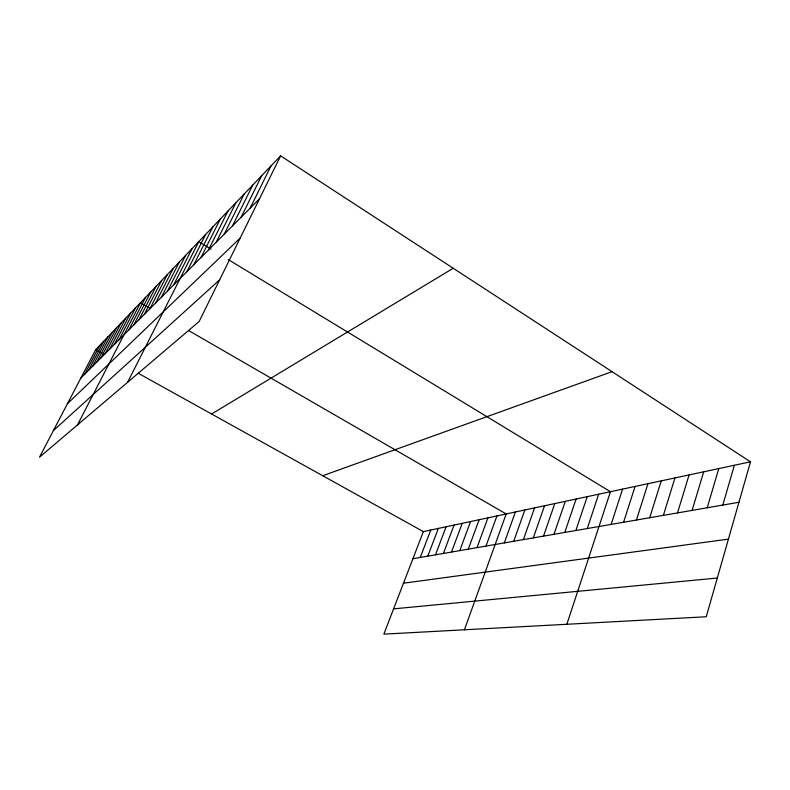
<?xml version="1.0" encoding="UTF-8"?>
<svg xmlns="http://www.w3.org/2000/svg" width="790" height="790" viewBox="0 0 790 790"><rect width="100%" height="100%" fill="white"/><g stroke="black" fill="none" stroke-linecap="round" stroke-linejoin="round"><path stroke-width="1.19" d="M750.5 461.824L706.24 616.763L383.861 634.133L423.361 531.621L750.5 461.824L280.608 155.867L95.709 349.644L39.5 457.203L199.169 321.481L280.608 155.867M722.801 505.077L734.374 465.261M707.198 507.773L718.772 468.589M692.109 510.389L703.693 471.808M677.514 512.917L689.087 474.928M663.383 515.356L674.946 477.94M649.696 517.726L661.25 480.863M636.434 520.027L647.968 483.697M623.577 522.249L635.091 486.443M611.114 524.412L622.589 489.109M566.855 624.278L610.453 491.706L228.231 259.554M587.266 528.54L598.672 494.214M575.851 530.515L587.227 496.653M564.771 532.44L576.107 499.033M553.988 534.307L565.285 501.344M543.51 536.124L554.768 503.586M533.319 537.881L544.527 505.768M523.395 539.6L534.554 507.901M513.737 541.278L524.846 509.965M504.336 542.908L515.396 511.989M464.411 629.798L506.183 513.954L188.632 330.546M485.978 546.078L496.93 515.919M477.022 547.638L487.924 517.845M468.292 549.149L479.135 519.721M459.78 550.62L470.573 521.548M451.485 552.052L462.219 523.336M443.388 553.454L454.072 525.074M435.497 554.827L446.113 526.772M427.785 556.16L438.351 528.421M420.26 557.463L430.767 530.041M241.118 217.24L261.688 175.686M250.114 208.214L270.96 165.969M232.467 225.92L252.77 185.038M224.143 234.275L244.189 194.034M208.412 250.065L227.955 211.049M216.124 242.313L235.924 202.694M200.966 257.53L220.272 219.107M186.855 271.691L205.677 234.393M193.787 264.739L212.846 226.878M173.691 284.904L192.059 248.672M127.575 382.33L198.754 241.651L210.999 249.087M161.377 297.257L179.31 262.033M167.431 291.184L185.581 255.456M149.833 308.831L167.352 274.565M155.511 303.133L173.237 268.393M133.826 324.897L150.752 291.964M139 319.703L156.114 286.335M144.333 314.351L161.654 280.539M77.489 424.911L140.472 302.738L149.991 308.228M128.8 329.934L145.538 297.425M109.721 349.081L125.709 318.202M114.313 344.47L130.488 313.196M119.053 339.72L135.406 308.041M96.686 362.166L112.15 332.412M100.903 357.929L116.545 327.81M105.248 353.565L121.067 323.08M84.678 374.213L99.659 345.507M88.569 370.303L103.717 341.26M92.568 366.293L107.874 336.896M80.886 378.015L259.485 198.813M67.476 403.68L240.16 238.116M53.404 430.599L219.66 279.808M211.592 414L453.223 268.254M322.715 475.728L612.033 371.665M412.913 558.737L738.946 502.272M403.483 583.218L728.419 539.126M393.608 608.853L717.3 578.043M95.709 349.644L104.25 354.394M138.053 373.156L423.361 531.621"/></g></svg>
